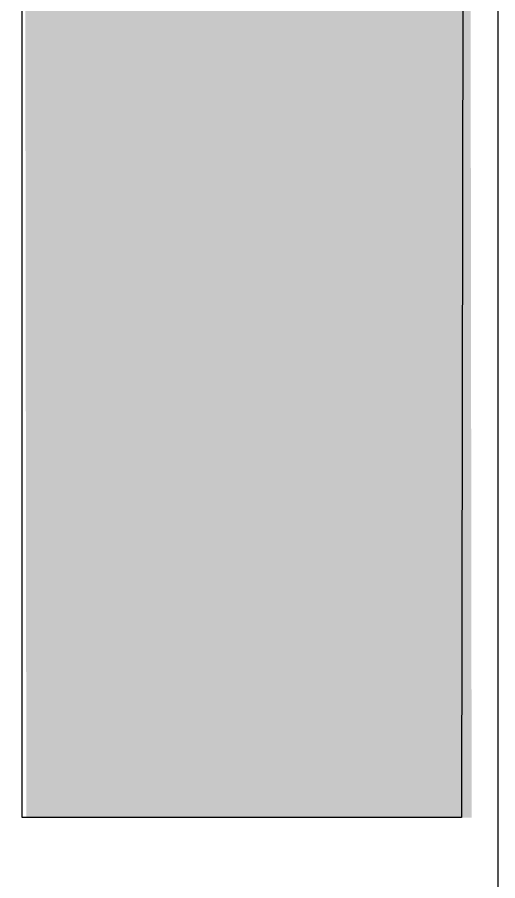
# Model space of a CAD drawing. Header units: millimetres. Extents: x -11 to 1219, y 0 to 1751.
# Drawn here: x 1100.2 to 1186.1, y 323.8 to 478.1 of the extents above; entities that cross this region are included whole.
import ezdxf

# ---------------------------------------------------------------- set-up
doc = ezdxf.new("R2010")
doc.units = ezdxf.units.MM
doc.header["$LTSCALE"] = 10
doc.layers.get('0').update_dxf_attribs({"linetype": 'CONTINUOUS'})
doc.layers.add('GRN_0.75mm^2', color=3, linetype='CONTINUOUS')
doc.layers.add('PSYMS', color=7, linetype='CONTINUOUS')

msp = doc.modelspace()

# ---------------------------------------------------------------- hatches: boundary and pattern name
h = msp.add_hatch()
h.set_pattern_fill('CROSS', color=256)
h.set_pattern_definition([(0, (8920.7366, -13194.048), (6.35, 6.35), [3.175, -9.525]), (90, (8922.324, -13195.636), (-6.35, 6.35), [3.175, -9.525])])
h.paths.add_polyline_path([(1179.8499, 1605.2564), (1100.2166, 1605.247), (1101.8426, 335.0353), (1181.4759, 335.0447)])

# ---------------------------------------------------------------- linework, layer by layer
for p, q in [((1101.0296, 1605.2555), (1101.0296, 335.1333)), ((1181.6624, 1605.4294), (1179.6436, 335.0438))]:
    msp.add_line(p, q)
at = {"layer": 'GRN_0.75mm^2'}
msp.add_line((1186.1388, 1689.915), (1186.1388, 0), dxfattribs=at)
at = {"layer": 'PSYMS', "color": 7, "true_color": 0xffffff}
msp.add_line((1101.0296, 335.1333), (1179.6437, 335.1333), dxfattribs=at)

doc.saveas('drawing.dxf')
